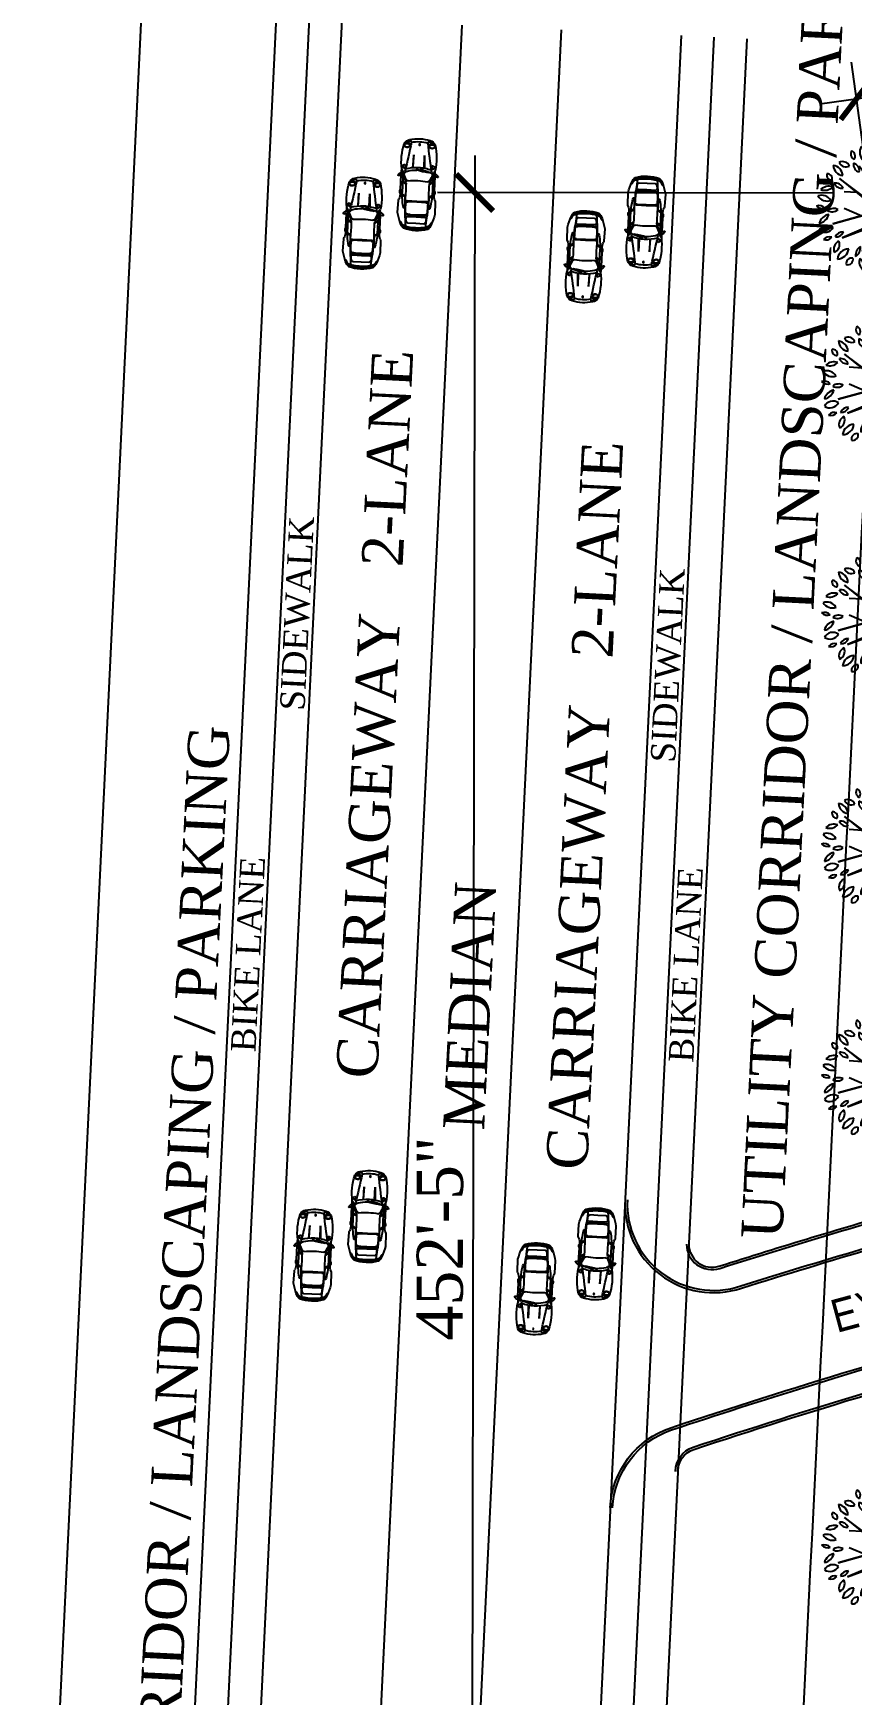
# Model space of a CAD drawing. Header units: inches. Extents: x -48022 to 80112, y -8164 to 5118.
# Drawn here: x 53348 to 55471, y -1359 to 2952 of the extents above; entities that cross this region are included whole.
import ezdxf
from ezdxf.enums import TextEntityAlignment as Align

# ---------------------------------------------------------------- set-up
doc = ezdxf.new("R2010")
doc.units = ezdxf.units.IN
doc.header["$LTSCALE"] = 10
doc.header["$PDMODE"] = 32
doc.linetypes.add('Amconstr', pattern=[9999, 9999, 0])
doc.layers.add('07--DIM-3', color=3, linetype='Continuous', lineweight=35)
for name, color, linetype in [('1_TEXT', 3, 'Continuous'), ('CAR', 253, 'Continuous'), ('CARS', 2, 'Continuous'), ('CKS_PROPERTY LINE', 5, 'Continuous'), ('coches', 7, 'Continuous'), ('FURN', 6, 'Continuous'), ('MS GATE', 1, 'Continuous'), ('roads & footpath', 161, 'Continuous'), ('trees', 109, 'Continuous')]:
    doc.layers.add(name, color=color, linetype=linetype)
doc.styles.add('ARC_IMP 001 1_1', font='ARIALN.TTF', dxfattribs={"height": 0.078125})
doc.styles.add('STANDARD BLOWUP', font='times.ttf', dxfattribs={"width": 0.85})
doc.styles.add('TIME NEW', font='times.ttf')
doc.dimstyles.new('Copy of Dim 1-32', dxfattribs={"dimtxt": 120, "dimasz": 96, "dimexe": 96, "dimexo": 96, "dimgap": 24, "dimtad": 1, "dimdec": 0, "dimzin": 3, "dimdsep": 46, "dimlunit": 4, "dimtxsty": 'TIME NEW', "dimblk": 'ARCHTICK', "dimcen": 24, "dimdle": 96, "dimclrd": 1, "dimclre": 1, "dimclrt": 3, "dimadec": 0, "dimazin": 0, "dimtfac": 1, "dimtdec": 0, "dimtofl": 0, "dimtmove": 0, "dimatfit": 3, "dimfxl": 0, "dimtolj": 1, "dimtzin": 0, "dimarcsym": 0})

# ---------------------------------------------------------------- blocks, each defined once
blk = doc.blocks.new('Arpls009')
at = {"color": 0, "linetype": 'ByBlock'}
for centre, radius, start, end in [((-0.188, 0.407), 0.0451, 146.8151, 244.0193), ((-0.245, 0.391), 0.0451, 326.8151, 64.0193), ((-0.082, 0.421), 0.0835, 149.4737, 231.7586), ((-0.205, 0.398), 0.0835, 329.4737, 51.7586), ((-0.119, 0.381), 0.0817, 12.306, 79.6849), ((-0.024, 0.479), 0.0817, 192.306, 259.6849), ((0.045, 0.361), 0.0664, 145.5248, 220.8327), ((-0.06, 0.355), 0.0664, 325.5248, 40.8327), ((0.054, 0.443), 0.0524, 125.4093, 202.7101), ((-0.024, 0.466), 0.0524, 305.4093, 22.7101), ((0.181, 0.399), 0.114, 133.8117, 194.3077), ((-0.008, 0.453), 0.114, 313.8117, 14.3077), ((0.262, 0.422), 0.114, 163.4642, 212.7906), ((0.056, 0.392), 0.114, 343.4642, 32.7906), ((0.201, 0.421), 0.0672, 284.1004, 348.465), ((0.283, 0.342), 0.0672, 104.1004, 168.465), ((-0.377, 0.248), 0.0369, 163.4933, 274.4697), ((-0.409, 0.222), 0.0369, 343.4933, 94.4697), ((-0.375, 0.24), 0.0818, 3.3189, 83.1904), ((-0.283, 0.326), 0.0818, 183.3189, 263.1904), ((-0.294, 0.292), 0.0582, 25.4537, 116.6852), ((-0.268, 0.369), 0.0582, 205.4537, 296.6852), ((-0.157, 0.327), 0.0557, 168.8066, 257.6391), ((-0.224, 0.283), 0.0557, 348.8066, 77.6391), ((0.209, 0.297), 0.0573, 103.8914, 198.9039), ((0.141, 0.335), 0.0573, 283.8914, 18.9039), ((0.228, 0.406), 0.118, 280.3005, 340.4476), ((0.36, 0.251), 0.118, 100.3005, 160.4476), ((0.385, 0.263), 0.064, 122.5817, 207.18), ((0.293, 0.288), 0.064, 302.5817, 27.18), ((-0.399, 0.08), 0.0847, 69.7201, 135.6489), ((-0.43, 0.219), 0.0847, 249.7201, 315.6489), ((-0.349, 0.126), 0.0631, 22.5723, 98.3335), ((-0.3, 0.213), 0.0631, 202.5723, 278.3335), ((0.345, 0.136), 0.0663, 86.0282, 161.3698), ((0.287, 0.224), 0.0663, 266.0282, 341.3698), ((0.434, 0.065), 0.0919, 64.7353, 140.5781), ((0.403, 0.207), 0.0919, 244.7353, 320.5781), ((0.418, 0.184), 0.0446, 59.9815, 155.6676), ((0.399, 0.241), 0.0446, 239.9815, 335.6676), ((-0.471, -0.044), 0.063, 44.2577, 108.5927), ((-0.446, 0.06), 0.063, 224.2577, 288.5927), ((-0.452, 0.017), 0.08, 30.9482, 110.5784), ((-0.411, 0.133), 0.08, 210.9482, 290.5784), ((0.37, -0.053), 0.065, 58.8748, 131.2135), ((0.361, 0.051), 0.065, 238.8748, 311.2135), ((0.401, 0.104), 0.0659, 270.2529, 353.5221), ((0.467, 0.031), 0.0659, 90.2529, 173.5221), ((-0.381, -0.138), 0.0923, 100.8762, 165.4479), ((-0.488, -0.024), 0.0923, 280.8762, 345.4479), ((-0.363, -0.072), 0.0699, 60.5095, 129.292), ((-0.373, 0.043), 0.0699, 240.5095, 309.292), ((0.412, -0.15), 0.0814, 29.1952, 106.7189), ((0.459, -0.032), 0.0814, 209.1952, 286.7189), ((0.455, -0.053), 0.0446, 28.1981, 112.1918), ((0.477, 0.01), 0.0446, 208.1981, 292.1918), ((-0.407, -0.204), 0.0728, 54.9745, 151.3792), ((-0.429, -0.109), 0.0728, 234.9745, 331.3792), ((-0.394, -0.274), 0.0584, 71.8192, 140.0818), ((-0.421, -0.181), 0.0584, 251.8192, 320.0818), ((-0.296, -0.307), 0.065, 113.4753, 203.456), ((-0.382, -0.273), 0.065, 293.4753, 23.456), ((-0.292, -0.24), 0.0625, 87.1724, 157.2365), ((-0.346, -0.154), 0.0625, 267.1724, 337.2365), ((0.3, -0.234), 0.0644, 28.8072, 103.9199), ((0.341, -0.14), 0.0644, 208.8072, 283.9199), ((0.429, -0.22), 0.0753, 71.3712, 141.7535), ((0.394, -0.102), 0.0753, 251.3712, 321.7535), ((0.415, -0.228), 0.0422, 179.2557, 267.6287), ((0.371, -0.269), 0.0422, 359.2557, 87.6287), ((-0.246, -0.395), 0.0888, 91.6328, 172.0268), ((-0.336, -0.294), 0.0888, 271.6328, 352.0268), ((-0.226, -0.416), 0.041, 76.5419, 193.4774), ((-0.117, -0.355), 0.0799, 122.8873, 186.7253), ((-0.24, -0.297), 0.0799, 302.8873, 6.7253), ((0.057, -0.368), 0.0628, 148.7877, 221.5977), ((-0.043, -0.377), 0.0628, 328.7877, 41.5977), ((0.251, -0.403), 0.123, 165.2071, 218.3217), ((0.035, -0.448), 0.123, 345.2071, 38.3217), ((0.226, -0.297), 0.0586, 173.65, 254.6514), ((0.152, -0.347), 0.0586, 353.65, 74.6514), ((0.262, -0.413), 0.0806, 38.6962, 106.2415), ((0.303, -0.285), 0.0806, 218.6962, 286.2415), ((0.397, -0.243), 0.0968, 186.5487, 256.8911), ((0.279, -0.348), 0.0968, 6.5487, 76.8911), ((-0.257, -0.385), 0.041, 256.5419, 13.4774), ((-0.094, -0.405), 0.0759, 159.117, 230.3606), ((-0.213, -0.436), 0.0759, 339.117, 50.3606), ((-0.016, -0.461), 0.0906, 122.117, 201.7275), ((-0.148, -0.418), 0.0906, 302.117, 21.7275), ((0.026, -0.474), 0.0521, 129.7475, 206.0709), ((-0.054, -0.457), 0.0521, 309.7475, 26.0709), ((0.117, -0.405), 0.0705, 185.3196, 260.419), ((0.035, -0.481), 0.0705, 5.3196, 80.419), ((0.26, -0.401), 0.0536, 156.7754, 231.288), ((0.177, -0.422), 0.0536, 336.7754, 51.288)]:
    blk.add_arc(centre, radius, start, end, dxfattribs=at)
at = {"layer": 'trees', "color": 25, "linetype": 'ByBlock'}
for p, q in [((-0.03, 0.128), (-0.17, 0.317)), ((-0.17, 0.317), (-0.016, 0.138)), ((-0.044, 0.348), (-0.016, -0.003)), ((-0.005, 0.021), (-0.037, 0.334)), ((-0.037, 0.334), (-0.03, 0.128)), ((-0.016, -0.003), (-0.319, 0.223)), ((-0.319, 0.223), (-0.019, -0.02)), ((-0.016, 0.138), (-0.13, 0.184)), ((0.071, 0.191), (-0.005, 0.021)), ((0.002, 0.004), (0.287, 0.201)), ((0.287, 0.201), (0.005, 0.021)), ((0.005, 0.021), (0.071, 0.191)), ((0.164, 0.129), (0.194, 0.231)), ((-0.187, 0.118), (-0.283, 0.124)), ((0.328, 0.025), (0.002, 0.004)), ((0.033, -0.003), (0.328, 0.025)), ((0.185, 0.012), (0.302, -0.1)), ((-0.019, -0.02), (-0.367, -0.117)), ((-0.367, -0.117), (-0.016, -0.02)), ((-0.151, -0.06), (-0.283, -0.003)), ((-0.016, -0.02), (-0.113, -0.144)), ((-0.09, -0.141), (-0.009, -0.023)), ((-0.009, -0.023), (-0.068, -0.121)), ((-0.068, -0.121), (0.019, -0.023)), ((0.019, -0.023), (0.134, -0.333)), ((0.134, -0.333), (0.023, -0.007)), ((0.023, -0.007), (0.095, -0.204)), ((0.078, -0.181), (0.033, -0.003)), ((-0.113, -0.144), (-0.297, -0.222)), ((-0.297, -0.222), (-0.106, -0.151)), ((-0.144, -0.326), (-0.09, -0.141)), ((-0.106, -0.151), (-0.144, -0.326)), ((0.251, -0.281), (0.078, -0.181)), ((0.095, -0.204), (0.251, -0.281))]:
    blk.add_line(p, q, dxfattribs=at)
blk = doc.blocks.new('*U14')
at = {"layer": 'trees', "xscale": 345, "yscale": 345, "zscale": 345}
blk.add_blockref('Arpls009', (-0.5, 2), dxfattribs=at)
blk = doc.blocks.new('*U15')
at = {"layer": 'FURN', "color": 0, "linetype": 'ByBlock', "lineweight": -2}
blk.add_blockref('*U14', (-16050, -2199.5), dxfattribs=at)
blk = doc.blocks.new('*U6')
at = {"layer": 'trees', "xscale": 345, "yscale": 345, "zscale": 345}
blk.add_blockref('Arpls009', (-0.5, 2), dxfattribs=at)
blk = doc.blocks.new('*U7')
at = {"layer": 'FURN', "color": 0, "linetype": 'ByBlock', "lineweight": -2}
for p in [(0, 1800), (0, 1200), (0, 600), (0, 0)]:
    blk.add_blockref('*U6', p, dxfattribs=at)
blk = doc.blocks.new('*U8')
at = {"layer": 'trees', "xscale": 345, "yscale": 345, "zscale": 345}
blk.add_blockref('Arpls009', (-0.5, 2), dxfattribs=at)
blk = doc.blocks.new('*U9')
at = {"layer": 'FURN', "color": 0, "linetype": 'ByBlock', "lineweight": -2}
for p in [(0, 1800), (0, 1200), (0, 600), (0, 0)]:
    blk.add_blockref('*U8', p, dxfattribs=at)
blk = doc.blocks.new('_ArchTick')
at = {"color": 0, "const_width": 0.15}
blk.add_lwpolyline([(-0.5, -0.5), (0.5, 0.5)], dxfattribs=at)
blk = doc.blocks.new('*D17')
at = {"layer": '07--DIM-3', "color": 1, "linetype": 'Amconstr', "lineweight": -2, "transparency": 16777216}
for p, q in [((71848.7, 4872.3), (71815.1, 5117.5)), ((55388.5, 2769.5), (71923.3, 5035.4)), ((55504.2, 2632.4), (55470.6, 2877.6))]:
    blk.add_line(p, q, dxfattribs=at)
at = {"layer": 'Defpoints', "color": 0, "linetype": 'Amconstr', "transparency": 16777216}
for p in [(71828.1, 5022.4), (71861.8, 4777.2), (55517.2, 2537.3)]:
    blk.add_point(p, dxfattribs=at)
at = {"layer": '07--DIM-3', "color": 1, "linetype": 'Amconstr', "lineweight": -2, "transparency": 16777216, "xscale": 96, "yscale": 96, "zscale": 96}
for p, rotation in [((71828.1, 5022.4), 7.80334522776029), ((55483.6, 2782.5), 187.8033452277602)]:
    blk.add_blockref('_ArchTick', p, dxfattribs=dict(at, rotation=rotation))
at = {"layer": '07--DIM-3', "color": 3, "linetype": 'Amconstr', "lineweight": 25, "transparency": 16777216, "insert": (63644.3, 3986.9), "char_height": 120, "attachment_point": 5, "rotation": 7.8033, "style": 'TIME NEW'}
blk.add_mtext('\\A1;1374\'-9"', dxfattribs=at)
blk = doc.blocks.new('*D18')
at = {"layer": '07--DIM-3', "color": 1, "linetype": 'Amconstr', "lineweight": -2, "transparency": 16777216}
for p, q in [((54492.9, 2635.1), (54483.3, -2985.5)), ((55421.2, 2537.5), (54396.8, 2539.2)), ((55411.9, -2891.1), (54387.5, -2889.3))]:
    blk.add_line(p, q, dxfattribs=at)
at = {"layer": 'Defpoints', "color": 0, "linetype": 'Amconstr', "transparency": 16777216}
for p in [(55517.2, 2537.3), (54483.5, -2889.5), (55507.9, -2891.3)]:
    blk.add_point(p, dxfattribs=at)
at = {"layer": '07--DIM-3', "color": 1, "linetype": 'Amconstr', "lineweight": -2, "transparency": 16777216, "xscale": 96, "yscale": 96, "zscale": 96}
for p, rotation in [((54492.8, 2539.1), 89.9015060500489), ((54483.5, -2889.5), 269.9015060500489)]:
    blk.add_blockref('_ArchTick', p, dxfattribs=dict(at, rotation=rotation))
at = {"layer": '07--DIM-3', "color": 3, "linetype": 'Amconstr', "lineweight": 25, "transparency": 16777216, "insert": (54403.1, -175.1), "char_height": 120, "attachment_point": 5, "rotation": 89.9015, "style": 'TIME NEW'}
blk.add_mtext('\\A1;452\'-5"', dxfattribs=at)
blk = doc.blocks.new('A$C6C2F1E0A')
at = {"layer": 'coches', "color": 0, "linetype": 'ByBlock', "lineweight": -3}
for p, q in [((3.454, 0.86), (2.883, 0.85)), ((0.757, 0.253), (1.346, 0.273)), ((1.343, 0.253), (0.757, 0.253)), ((1.92, 0.537), (1.757, 0.611)), ((2.091, 0.539), (1.994, 0.688)), ((2.122, 0.538), (2.026, 0.688)), ((2.681, 0.543), (2.584, 0.687)), ((2.712, 0.544), (2.615, 0.688)), ((3.04, 0.536), (2.706, 0.544)), ((2.881, 0.452), (2.881, 0)), ((2.881, 0), (2.881, -0.452)), ((3.349, 0.5), (2.924, 0.505)), ((2.936, 0), (2.936, 0.432)), ((2.936, -0.432), (2.936, 0)), ((3.313, 0.518), (3.04, 0.536)), ((3.542, 0.504), (3.313, 0.518)), ((3.521, 0), (3.521, 0.274)), ((3.521, -0.274), (3.521, 0)), ((3.843, 0.479), (3.542, 0.504)), ((3.61, 0.411), (3.61, 0)), ((3.61, 0), (3.61, -0.411)), ((3.749, 0.461), (3.67, 0.463)), ((4.128, 0.453), (3.843, 0.479)), ((3.92, 0), (3.92, 0.366)), ((3.92, -0.366), (3.92, 0)), ((0.757, -0.253), (1.346, -0.273)), ((1.343, -0.253), (0.757, -0.253)), ((1.987, -0.566), (1.698, -0.692)), ((1.698, -0.692), (2.276, -0.685)), ((1.757, -0.611), (1.92, -0.537)), ((2.056, -0.544), (1.963, -0.689)), ((2.091, -0.539), (1.994, -0.688)), ((2.276, -0.685), (2.625, -0.688)), ((2.681, -0.543), (2.584, -0.687)), ((2.712, -0.544), (2.615, -0.688)), ((2.706, -0.544), (3.04, -0.536)), ((2.924, -0.505), (3.349, -0.5)), ((3.04, -0.536), (3.313, -0.518)), ((3.313, -0.518), (3.542, -0.504)), ((3.843, -0.479), (3.542, -0.504)), ((3.67, -0.463), (3.749, -0.461)), ((4.128, -0.453), (3.843, -0.479)), ((1.709, -0.777), (2.365, -0.777)), ((2.883, -0.85), (3.454, -0.86))]:
    blk.add_line(p, q, dxfattribs=at)
for points in [[(2.421, 0.773, -0.024995), (2.365, 0.777), (1.709, 0.777, -0.093665), (1.597, 0.777, -0.044974), (1.441, 0.773, 0.242846), (1.54, 0.724, -0.066443), (1.673, 0.708, 0.284222), (1.698, 0.692)], [(2.615, 0.688), (2.276, 0.685), (1.698, 0.692), (1.987, 0.566, 0.071916), (2.091, 0.539, 0.014486), (2.828, 0.548, 0.015753), (3.209, 0.571, 0.648), (3.202, 0.608, 0.010841), (3.087, 0.633, 0.038718), (2.625, 0.688, 0.192613), (2.609, 0.783)]]:
    blk.add_lwpolyline(points, format="xyb", dxfattribs=at)
blk.add_lwpolyline([(2.625, 0.688), (2.615, 0.688)], dxfattribs=at)
blk.add_circle((0.275, -0.002), 0.0266, dxfattribs=at)
for centre, radius, start, end in [((0.989, -2.032), 2.841, 80.85021, 105.00206), ((1.775, 0.75), 0.18, 109.85695, 171.1321), ((1.474, 0.914), 0.272, 329.83147, 356.13516), ((1.722, 0.897), 0.023, 356.13516, 109.85695), ((2.481, 0.583), 0.227, 85.39138, 120.85301), ((2.461, 0.726), 0.0619, 53.33997, 130.5245), ((2.458, 0.82), 0.06, 231.90676, 311.95772), ((2.44, 1.337), 0.564, 275.8996, 280.69871), ((2.494, 0.747), 0.0622, 34.57428, 84.64578), ((2.566, 1.444), 0.662, 268.18931, 293.59081), ((2.898, 0.684), 0.167, 95.12242, 113.59081), ((2.655, -2.645), 3.595, 69.1236, 77.1575), ((2.143, -0.052), 2.144, 165.85615, 178.61373), ((2.143, 0.052), 2.144, 181.38627, 194.14385), ((0.43, 0.38), 0.377, 117.9341, 165.85615), ((0.176, 0.443), 0.0622, 163.0263, 273.45026), ((0.798, 0.253), 0.713, 139.8356, 163.0263), ((1.989, -0.017), 1.853, 167.58364, 179.46145), ((1.989, 0.017), 1.853, 180.53855, 192.41636), ((-7.49, 47.784), 48.02, 279.19046, 280.81792), ((0.344, 0.55), 0.151, 151.65316, 191.62861), ((0.267, 0.534), 0.0721, 191.62861, 237.79273), ((0.431, 0.503), 0.25, 127.02801, 151.65316), ((0.308, 0.599), 0.15, 237.79273, 290.48626), ((0.468, 0.589), 0.219, 164.11784, 200.1268), ((0.311, 0.634), 0.0561, 99.1163, 164.11784), ((0.33, 0.542), 0.0734, 202.56308, 318.95521), ((0.321, 0.604), 0.106, 37.99011, 112.40952), ((0.318, 0.591), 0.0991, 44.31791, 99.1163), ((0.323, 0.558), 0.106, 290.48626, 327.37293), ((0.279, 0.587), 0.141, 318.95521, 356.06249), ((0.311, 0.585), 0.109, 356.06249, 44.31791), ((0.29, 0.58), 0.146, 327.37293, 37.99011), ((1.275, 0.654), 0.0587, 88.98132, 160.02912), ((1.261, 0.666), 0.0421, 169.10567, 256.39493), ((1.289, 0.781), 0.161, 256.39493, 281.29174), ((1.296, 0.404), 0.309, 80.02438, 93.71103), ((1.27, 0.909), 0.29, 279.86313, 292.32109), ((3.487, -0.031), 2.163, 163.09134, 179.17929), ((3.487, 0.031), 2.163, 180.82071, 196.90866), ((1.322, 0.639), 0.0745, 24.00087, 68.75294), ((1.37, 0.66), 0.0224, 299.10341, 22.98323), ((1.433, 0.081), 0.0143, 16.92116, 209.45203), ((-1.123, -0.69), 2.655, 8.26267, 16.7299), ((-0.612, -0.541), 2.152, 1.60447, 16.92116), ((3.06, 0.037), 1.612, 163.31049, 178.57885), ((1.792, 0.418), 0.288, 130.3021, 163.31049), ((1.697, 0.449), 0.243, 89.73105, 135.96054), ((1.648, 0.433), 0.209, 58.53858, 101.74101), ((1.901, 0.472), 0.0678, 345.77402, 73.14523), ((5.525, -0.023), 3.591, 172.34206, 179.63419), ((5.525, 0.023), 3.591, 180.36581, 187.65794), ((2.931, 0.455), 0.05, 98.3498, 183.33875), ((3.016, 0.434), 0.0806, 119.42208, 181.65312), ((3.333, 0.156), 0.345, 69.32835, 87.20771), ((3.43, 0.414), 0.069, 24.94692, 69.32835), ((3.074, 0.285), 0.447, 358.55631, 20.67884), ((-3.919, 0.054), 7.474, 359.5886, 3.4511), ((-3.919, -0.054), 7.474, 356.5489, 0.4114), ((3.666, 0.406), 0.0564, 86.79264, 175.49073), ((3.688, -0.272), 0.736, 77.71567, 85.23253), ((3.957, 0.792), 0.128, 198.90691, 239.4435), ((3.823, 0.352), 0.0977, 8.59287, 77.71567), ((3.768, 0.377), 0.329, 38.54914, 67.8682), ((3.738, 0.367), 0.399, 12.42516, 60.19738), ((3.794, 0.28), 0.456, 36.82, 71.82482), ((3.361, 0.253), 0.741, 5.95875, 26.34666), ((1.869, 0.021), 2.251, 359.47261, 7.89724), ((1.869, -0.021), 2.251, 352.10276, 0.52739), ((1.787, -0.026), 2.389, 0.63256, 11.58336), ((1.787, 0.026), 2.389, 348.41664, 359.36744), ((2.341, -0.011), 1.904, 0.34287, 17.26818), ((2.341, 0.011), 1.904, 342.73182, 359.65713), ((0.43, -0.38), 0.377, 194.14385, 242.0659), ((0.176, -0.443), 0.0622, 86.54974, 196.9737), ((0.798, -0.253), 0.713, 196.9737, 220.1644), ((-7.49, -47.784), 48.02, 79.18208, 80.80954), ((0.344, -0.55), 0.151, 168.37139, 208.34684), ((0.267, -0.534), 0.0721, 122.20727, 168.37139), ((0.431, -0.503), 0.25, 208.34684, 232.97199), ((0.308, -0.599), 0.15, 69.51374, 122.20727), ((0.468, -0.589), 0.219, 159.8732, 195.88216), ((0.989, 2.032), 2.841, 254.99794, 279.14979), ((0.311, -0.634), 0.0561, 195.88216, 260.8837), ((0.33, -0.542), 0.0734, 41.04479, 157.43692), ((0.321, -0.604), 0.106, 247.59048, 322.00989), ((0.318, -0.591), 0.0991, 260.8837, 315.68209), ((0.323, -0.558), 0.106, 32.62707, 69.51374), ((0.279, -0.587), 0.141, 3.93751, 41.04479), ((0.311, -0.585), 0.109, 315.68209, 3.93751), ((0.29, -0.58), 0.146, 322.00989, 32.62707), ((1.261, -0.666), 0.0421, 103.60507, 190.89433), ((1.275, -0.654), 0.0587, 199.97088, 271.01868), ((1.289, -0.781), 0.161, 78.70826, 103.60507), ((1.296, -0.404), 0.309, 266.28897, 279.97562), ((1.27, -0.909), 0.29, 67.67891, 80.13687), ((1.322, -0.639), 0.0745, 291.24706, 335.99913), ((1.37, -0.66), 0.0224, 337.01677, 60.89659), ((1.414, -0.114), 0.0107, 20.45887, 234.64631), ((-0.748, -0.97), 2.316, 12.84625, 21.43842), ((-0.869, -0.966), 2.447, 10.48062, 20.45887), ((1.538, -0.845), 0.121, 89.09837, 143.69754), ((3.06, -0.037), 1.612, 179.61793, 185.96863), ((3.06, -0.037), 1.612, 189.56808, 196.68951), ((3.272, -0.052), 1.786, 188.26267, 193.89024), ((1.717, -0.407), 0.212, 192.84625, 212.26338), ((1.792, -0.418), 0.288, 196.68951, 229.6979), ((1.697, -0.449), 0.243, 224.03946, 270.26895), ((1.546, -0.219), 0.505, 269.27606, 284.48143), ((1.648, -0.433), 0.209, 258.25899, 301.46142), ((1.699, -0.721), 0.0287, 90.58995, 154.05522), ((1.901, -0.472), 0.0678, 286.85477, 14.22598), ((2.134, -0.914), 0.377, 96.53422, 112.98783), ((2.291, -13.256), 12.719, 87.58033, 90.89993), ((2.458, -0.82), 0.06, 48.04228, 128.09324), ((2.498, -0.715), 0.13, 328.65744, 12.26701), ((2.506, 2.319), 3.009, 272.26238, 281.13154), ((2.664, -6.601), 6.055, 84.84276, 88.4528), ((2.931, -0.455), 0.05, 176.66125, 261.6502), ((3.016, -0.434), 0.0806, 178.34688, 240.57792), ((2.566, 2.016), 2.7, 281.13154, 283.61609), ((3.197, -0.588), 0.021, 283.61609, 55.38907), ((3.333, -0.156), 0.345, 272.79229, 290.67165), ((3.43, -0.414), 0.069, 290.67165, 335.05308), ((2.655, 2.645), 3.595, 282.8425, 290.8764), ((3.074, -0.285), 0.447, 339.32116, 1.44369), ((3.666, -0.406), 0.0564, 184.50927, 273.20736), ((3.688, 0.272), 0.736, 274.76747, 282.28433), ((3.957, -0.792), 0.128, 120.5565, 161.09309), ((3.823, -0.352), 0.0977, 282.28433, 351.40713), ((3.768, -0.377), 0.329, 292.1318, 321.45086), ((3.738, -0.367), 0.399, 299.80262, 347.57484), ((3.794, -0.28), 0.456, 288.17518, 323.18), ((3.361, -0.253), 0.741, 333.65334, 354.04125), ((1.497, -1.646), 0.874, 83.42096, 93.72121), ((1.653, -1.072), 0.3, 79.29804, 100.70196), ((1.775, -0.75), 0.18, 188.8679, 250.14305), ((1.474, -0.914), 0.272, 3.86484, 30.16853), ((1.722, -0.897), 0.023, 250.14305, 3.86484), ((2.44, -1.337), 0.564, 91.93861, 97.66574), ((2.481, -0.583), 0.227, 239.14699, 274.60862), ((2.461, -0.726), 0.0619, 229.4755, 306.66003), ((2.44, -1.337), 0.564, 79.30129, 84.1004), ((2.494, -0.747), 0.0622, 275.35422, 325.42572), ((2.566, -1.444), 0.662, 66.40919, 91.81069), ((2.898, -0.684), 0.167, 246.40919, 264.87758)]:
    blk.add_arc(centre, radius, start, end, dxfattribs=at)
blk = doc.blocks.new('S PARK')
at = {"layer": 'CAR', "xscale": 942.2849746202844, "yscale": 942.2849746202844, "zscale": 942.2849746202844, "rotation": 90}
blk.add_blockref('A$C6C2F1E0A', (0, 491.622), dxfattribs=at)
blk = doc.blocks.new('admin enlclave road')
at = {"layer": 'CKS_PROPERTY LINE', "color": 0, "lineweight": -3}
for points in [[(44480.56, -5278.85), (44492.67, -5415.35)], [(44482.55, -5278.68), (44494.66, -5415.17)], [(44471.3, -5279.68), (44483.41, -5416.17)], [(44478.57, -5279.03), (44490.68, -5415.53)], [(44458, -5280.86), (44470.12, -5417.35)], [(44465.28, -5280.21), (44477.39, -5416.71)], [(44454.02, -5281.21), (44466.13, -5417.7)], [(44456.01, -5281.03), (44468.12, -5417.53)], [(44445.85, -5281.93), (44457.96, -5418.43)]]:
    blk.add_lwpolyline(points, dxfattribs=at)
at = {"layer": 'CKS_PROPERTY LINE'}
blk.add_arc((-54496.7, -13976.77), 99369.17, 4.9432589, 5.0207703, dxfattribs=at)
blk.add_arc((-54496.7, -13976.77), 99369.17, 4.9432589, 5.0207703, dxfattribs=at)
at = {"layer": 'CARS', "xscale": -0.0014, "yscale": 0.0014, "zscale": 0.0014}
for p, rotation in [((44463.63, -5286.72), 185.0048118623942), ((44478.26, -5294.04), 5.004811863036297), ((44460.65, -5289.49), 185.0048118623942), ((44474.89, -5296.63), 5.004811863036297), ((44469.2, -5349.3), 185.0048118623942), ((44483.83, -5356.62), 5.004811863036297), ((44466.23, -5352.08), 185.0048118623942), ((44480.46, -5359.22), 5.004811863036297)]:
    blk.add_blockref('S PARK', p, dxfattribs=dict(at, rotation=rotation))
at = {"layer": '1_TEXT', "color": 7, "style": 'STANDARD BLOWUP'}
for s, height, p in [('UTILITY CORRIDOR / LANDSCAPING / PARKING', 2.5, (44489.71, -5308.68)), ('CARRIAGEWAY   2-LANE ', 2.5, (44465.7, -5321.96)), ('CARRIAGEWAY   2-LANE ', 2.5, (44479.1, -5325.73)), ('SIDEWALK', 1.5, (44460.22, -5317.02, -104)), ('SIDEWALK', 1.5, (44482.98, -5317.08)), ('UTILITY CORRIDOR / LANDSCAPING / PARKING', 2.5, (44459.54, -5366.65)), ('BIKE LANE', 1.5, (44486.54, -5334.97, -104)), ('BIKE LANE', 1.5, (44460.08, -5337.97, -104)), ('MEDIAN', 2.5, (44473.86, -5339.24))]:
    blk.add_text(s, height=height, rotation=94.9788, dxfattribs=at).set_placement(p, align=Align.MIDDLE)

msp = doc.modelspace()

# ---------------------------------------------------------------- linework, layer by layer
at = {"layer": 'roads & footpath'}
for points in [[(55014, -779.3, -0.323578), (55059.3, -716.6, -0.013071), (55967.7, -442.8), (56204.3, -398.5, -0.10569), (63713.8, -78.6), (63336.4, -662.5), (63820.2, -975.1), (64325.5, -193.1, -0.004624), (64650.9, -263, -0.207356), (65711.4, -1035.9, 0.151144), (66015.9, -1317.7, -0.2887), (66109.1, -1465.6), (66109.1, -1767.3)], [(55020, -779.3, -0.323578), (55061.2, -722.3, -0.013068), (55969, -448.7), (56205.6, -404.4, -0.105565), (63703.8, -82.9), (63328.1, -664.3), (63822, -983.4), (64328.3, -199.8, -0.004567), (64649.6, -268.9, -0.207352), (65706.2, -1038.9, 0.151135), (66013.4, -1323.1, -0.2887), (66103.1, -1465.6), (66103.1, -1749.3)], [(55042.4, -189.8, 0.507419), (55128.4, -252.7, -0.010119), (55853, -38.8), (56080.5, 40.3)], [(54883, -74.6, 0.526511), (55185, -304, -0.00957), (55875.2, -101.1), (56098.8, -23.1)], [(54889, -74.9, 0.526571), (55183.1, -298.3, -0.006239), (55630.3, -163.5, -0.006287)], [(55048.4, -189.8, 0.507419), (55126.5, -247, -0.006756), (55611.8, -100.2, -0.004918)], [(54844.5, -873.4, -0.309758), (55001.7, -666.2, -0.013647), (55952.9, -378.5), (56190, -334.1)], [(54850.5, -873.7, -0.309758), (55003.6, -671.9, -0.010203), (55714.8, -451.4, -0.010252)]]:
    msp.add_lwpolyline(points, format="xyb", dxfattribs=at)

# ---------------------------------------------------------------- block references
at = {"layer": 'FURN', "linetype": 'Amconstr', "lineweight": 25}
for name, p in [('*U15', (71599.4, 4696)), ('*U7', (55562.9, 241)), ('*U9', (55562.9, -2778.4))]:
    msp.add_blockref(name, p, dxfattribs=at)
at = {"layer": 'MS GATE', "linetype": 'Amconstr', "lineweight": 25, "xscale": 42.66674600251998, "yscale": 42.66674600251998, "zscale": 42.66674600251998, "rotation": 352.174150691152}
msp.add_blockref('admin enlclave road', (-1794383.5, 484490.8), dxfattribs=at)

# ---------------------------------------------------------------- texts
at = {"layer": '1_TEXT', "style": 'ARC_IMP 001 1_1'}
msp.add_text('EXIT', height=86.07, rotation=15.068, dxfattribs=at).set_placement((55432.2, -420.5))

# ---------------------------------------------------------------- dimensions: what is measured, and where the dimension line sits
at = {"layer": '07--DIM-3', "linetype": 'Amconstr', "lineweight": 25}
for p2, distance, picture, middle in [((71861.8, 4777.2), 247.5, '*D17', (63644.3, 3986.9)), ((55507.9, -2891.3), -1024.4, '*D18', (54403.1, -175.1))]:
    dim = msp.add_aligned_dim(p1=(55517.2, 2537.3), p2=p2, distance=distance, dimstyle='Copy of Dim 1-32', dxfattribs=at)
    dim.commit()
    dim.dimension.update_dxf_attribs({"geometry": picture, "text_midpoint": middle})

doc.saveas('drawing.dxf')
